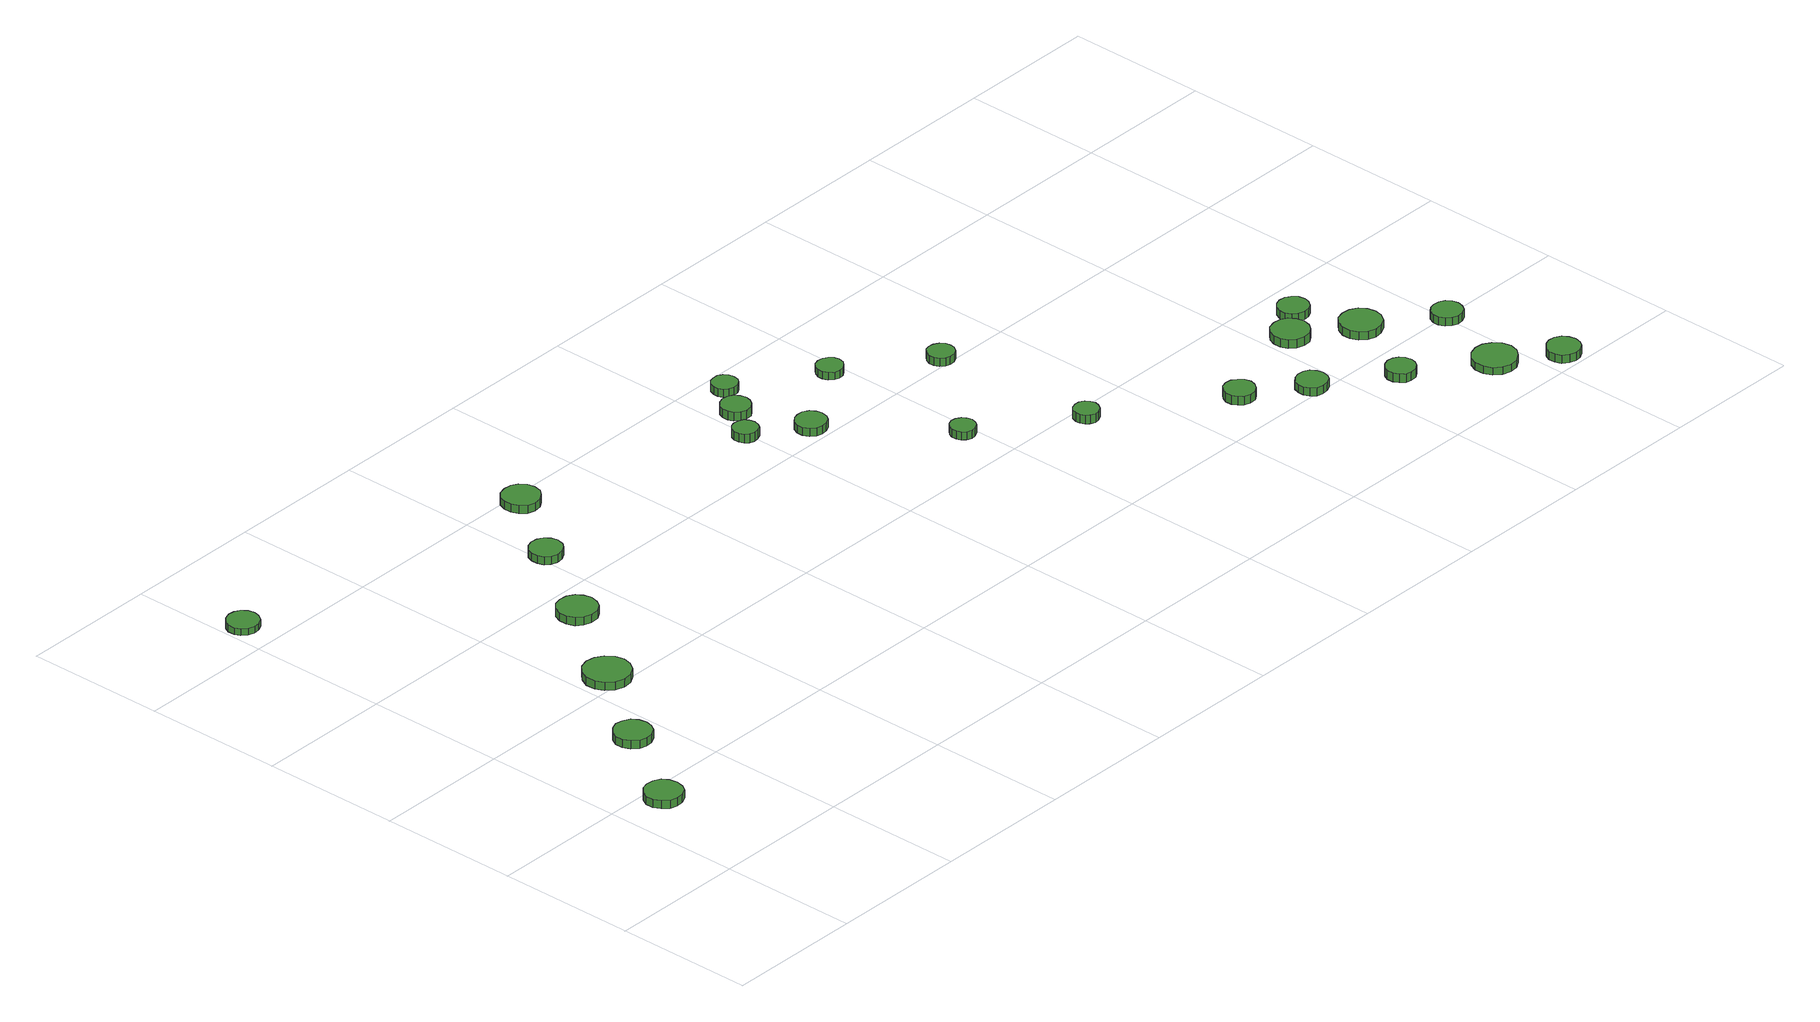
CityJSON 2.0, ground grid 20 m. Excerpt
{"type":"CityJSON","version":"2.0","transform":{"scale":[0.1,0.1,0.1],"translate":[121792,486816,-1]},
"CityObjects":{
"tree1":{"type":"SolitaryVegetationObject","attributes":{"function":"something"},"geometry":[{"type":"MultiSurface","lod":"1","boundaries":[[[0,1,2,3,4,5,6,7,8,9,10,11,12,13,14]],[[15,16,17,18,19,20,21,22,23,24,25,26,27,28,29]],[[0,29,28,1]],[[1,28,27,2]],[[2,27,26,3]],[[3,26,25,4]],[[4,25,24,5]],[[5,24,23,6]],[[6,23,22,7]],[[7,22,21,8]],[[8,21,20,9]],[[9,20,19,10]],[[10,19,18,11]],[[11,18,17,12]],[[12,17,16,13]],[[13,16,15,14]],[[14,15,29,0]]]}]},
"tree2":{"type":"SolitaryVegetationObject","attributes":{"function":"something"},"geometry":[{"type":"MultiSurface","lod":"1","boundaries":[[[30,31,32,33,34,35,36,37,38,39,40,41,42,43,44]],[[45,46,47,48,49,50,51,52,53,54,55,56,57,58,59]],[[30,59,58,31]],[[31,58,57,32]],[[32,57,56,33]],[[33,56,55,34]],[[34,55,54,35]],[[35,54,53,36]],[[36,53,52,37]],[[37,52,51,38]],[[38,51,50,39]],[[39,50,49,40]],[[40,49,48,41]],[[41,48,47,42]],[[42,47,46,43]],[[43,46,45,44]],[[44,45,59,30]]]}]},
"tree3":{"type":"SolitaryVegetationObject","attributes":{"function":"something"},"geometry":[{"type":"MultiSurface","lod":"1","boundaries":[[[60,61,62,63,64,65,66,67,68,69,70,71,72,73,74]],[[75,76,77,78,79,80,81,82,83,84,85,86,87,88,89]],[[60,89,88,61]],[[61,88,87,62]],[[62,87,86,63]],[[63,86,85,64]],[[64,85,84,65]],[[65,84,83,66]],[[66,83,82,67]],[[67,82,81,68]],[[68,81,80,69]],[[69,80,79,70]],[[70,79,78,71]],[[71,78,77,72]],[[72,77,76,73]],[[73,76,75,74]],[[74,75,89,60]]]}]},
"tree4":{"type":"SolitaryVegetationObject","attributes":{"function":"something"},"geometry":[{"type":"MultiSurface","lod":"1","boundaries":[[[90,91,92,93,94,95,96,97,98,99,100,101,102,103,104]],[[105,106,107,108,109,110,111,112,113,114,115,116,117,118,119]],[[90,119,118,91]],[[91,118,117,92]],[[92,117,116,93]],[[93,116,115,94]],[[94,115,114,95]],[[95,114,113,96]],[[96,113,112,97]],[[97,112,111,98]],[[98,111,110,99]],[[99,110,109,100]],[[100,109,108,101]],[[101,108,107,102]],[[102,107,106,103]],[[103,106,105,104]],[[104,105,119,90]]]}]},
"tree5":{"type":"SolitaryVegetationObject","attributes":{"function":"something"},"geometry":[{"type":"MultiSurface","lod":"1","boundaries":[[[120,121,122,123,124,125,126,127,128,129,130,131,132,133,134]],[[135,136,137,138,139,140,141,142,143,144,145,146,147,148,149]],[[120,149,148,121]],[[121,148,147,122]],[[122,147,146,123]],[[123,146,145,124]],[[124,145,144,125]],[[125,144,143,126]],[[126,143,142,127]],[[127,142,141,128]],[[128,141,140,129]],[[129,140,139,130]],[[130,139,138,131]],[[131,138,137,132]],[[132,137,136,133]],[[133,136,135,134]],[[134,135,149,120]]]}]},
"tree6":{"type":"SolitaryVegetationObject","attributes":{"function":"something"},"geometry":[{"type":"MultiSurface","lod":"1","boundaries":[[[150,151,152,153,154,155,156,157,158,159,160,161,162,163,164]],[[165,166,167,168,169,170,171,172,173,174,175,176,177,178,179]],[[150,179,178,151]],[[151,178,177,152]],[[152,177,176,153]],[[153,176,175,154]],[[154,175,174,155]],[[155,174,173,156]],[[156,173,172,157]],[[157,172,171,158]],[[158,171,170,159]],[[159,170,169,160]],[[160,169,168,161]],[[161,168,167,162]],[[162,167,166,163]],[[163,166,165,164]],[[164,165,179,150]]]}]},
"tree7":{"type":"SolitaryVegetationObject","attributes":{"function":"something"},"geometry":[{"type":"MultiSurface","lod":"1","boundaries":[[[180,181,182,183,184,185,186,187,188,189,190,191,192,193,194]],[[195,196,197,198,199,200,201,202,203,204,205,206,207,208,209]],[[180,209,208,181]],[[181,208,207,182]],[[182,207,206,183]],[[183,206,205,184]],[[184,205,204,185]],[[185,204,203,186]],[[186,203,202,187]],[[187,202,201,188]],[[188,201,200,189]],[[189,200,199,190]],[[190,199,198,191]],[[191,198,197,192]],[[192,197,196,193]],[[193,196,195,194]],[[194,195,209,180]]]}]},
"tree8":{"type":"SolitaryVegetationObject","attributes":{"function":"something"},"geometry":[{"type":"MultiSurface","lod":"1","boundaries":[[[210,211,212,213,214,215,216,217,218,219,220,221,222,223,224]],[[225,226,227,228,229,230,231,232,233,234,235,236,237,238,239]],[[210,239,238,211]],[[211,238,237,212]],[[212,237,236,213]],[[213,236,235,214]],[[214,235,234,215]],[[215,234,233,216]],[[216,233,232,217]],[[217,232,231,218]],[[218,231,230,219]],[[219,230,229,220]],[[220,229,228,221]],[[221,228,227,222]],[[222,227,226,223]],[[223,226,225,224]],[[224,225,239,210]]]}]},
"tree9":{"type":"SolitaryVegetationObject","attributes":{"function":"something"},"geometry":[{"type":"MultiSurface","lod":"1","boundaries":[[[240,241,242,243,244,245,246,247,248,249,250,251,252,253,254]],[[255,256,257,258,259,260,261,262,263,264,265,266,267,268,269]],[[240,269,268,241]],[[241,268,267,242]],[[242,267,266,243]],[[243,266,265,244]],[[244,265,264,245]],[[245,264,263,246]],[[246,263,262,247]],[[247,262,261,248]],[[248,261,260,249]],[[249,260,259,250]],[[250,259,258,251]],[[251,258,257,252]],[[252,257,256,253]],[[253,256,255,254]],[[254,255,269,240]]]}]},
"tree10":{"type":"SolitaryVegetationObject","attributes":{"function":"something"},"geometry":[{"type":"MultiSurface","lod":"1","boundaries":[[[270,271,272,273,274,275,276,277,278,279,280,281,282,283,284]],[[285,286,287,288,289,290,291,292,293,294,295,296,297,298,299]],[[270,299,298,271]],[[271,298,297,272]],[[272,297,296,273]],[[273,296,295,274]],[[274,295,294,275]],[[275,294,293,276]],[[276,293,292,277]],[[277,292,291,278]],[[278,291,290,279]],[[279,290,289,280]],[[280,289,288,281]],[[281,288,287,282]],[[282,287,286,283]],[[283,286,285,284]],[[284,285,299,270]]]}]},
"tree11":{"type":"SolitaryVegetationObject","attributes":{"function":"something"},"geometry":[{"type":"MultiSurface","lod":"1","boundaries":[[[300,301,302,303,304,305,306,307,308,309,310,311,312,313,314]],[[315,316,317,318,319,320,321,322,323,324,325,326,327,328,329]],[[300,329,328,301]],[[301,328,327,302]],[[302,327,326,303]],[[303,326,325,304]],[[304,325,324,305]],[[305,324,323,306]],[[306,323,322,307]],[[307,322,321,308]],[[308,321,320,309]],[[309,320,319,310]],[[310,319,318,311]],[[311,318,317,312]],[[312,317,316,313]],[[313,316,315,314]],[[314,315,329,300]]]}]},
"tree12":{"type":"SolitaryVegetationObject","attributes":{"function":"something"},"geometry":[{"type":"MultiSurface","lod":"1","boundaries":[[[330,331,332,333,334,335,336,337,338,339,340,341,342,343,344]],[[345,346,347,348,349,350,351,352,353,354,355,356,357,358,359]],[[330,359,358,331]],[[331,358,357,332]],[[332,357,356,333]],[[333,356,355,334]],[[334,355,354,335]],[[335,354,353,336]],[[336,353,352,337]],[[337,352,351,338]],[[338,351,350,339]],[[339,350,349,340]],[[340,349,348,341]],[[341,348,347,342]],[[342,347,346,343]],[[343,346,345,344]],[[344,345,359,330]]]}]},
"tree13":{"type":"SolitaryVegetationObject","attributes":{"function":"something"},"geometry":[{"type":"MultiSurface","lod":"1","boundaries":[[[360,361,362,363,364,365,366,367,368,369,370,371,372,373,374]],[[375,376,377,378,379,380,381,382,383,384,385,386,387,388,389]],[[360,389,388,361]],[[361,388,387,362]],[[362,387,386,363]],[[363,386,385,364]],[[364,385,384,365]],[[365,384,383,366]],[[366,383,382,367]],[[367,382,381,368]],[[368,381,380,369]],[[369,380,379,370]],[[370,379,378,371]],[[371,378,377,372]],[[372,377,376,373]],[[373,376,375,374]],[[374,375,389,360]]]}]},
"tree14":{"type":"SolitaryVegetationObject","attributes":{"function":"something"},"geometry":[{"type":"MultiSurface","lod":"1","boundaries":[[[390,391,392,393,394,395,396,397,398,399,400,401,402,403,404]],[[405,406,407,408,409,410,411,412,413,414,415,416,417,418,419]],[[390,419,418,391]],[[391,418,417,392]],[[392,417,416,393]],[[393,416,415,394]],[[394,415,414,395]],[[395,414,413,396]],[[396,413,412,397]],[[397,412,411,398]],[[398,411,410,399]],[[399,410,409,400]],[[400,409,408,401]],[[401,408,407,402]],[[402,407,406,403]],[[403,406,405,404]],[[404,405,419,390]]]}]},
"tree15":{"type":"SolitaryVegetationObject","attributes":{"function":"something"},"geometry":[{"type":"MultiSurface","lod":"1","boundaries":[[[420,421,422,423,424,425,426,427,428,429,430,431,432,433,434]],[[435,436,437,438,439,440,441,442,443,444,445,446,447,448,449]],[[420,449,448,421]],[[421,448,447,422]],[[422,447,446,423]],[[423,446,445,424]],[[424,445,444,425]],[[425,444,443,426]],[[426,443,442,427]],[[427,442,441,428]],[[428,441,440,429]],[[429,440,439,430]],[[430,439,438,431]],[[431,438,437,432]],[[432,437,436,433]],[[433,436,435,434]],[[434,435,449,420]]]}]},
"tree16":{"type":"SolitaryVegetationObject","attributes":{"function":"something"},"geometry":[{"type":"MultiSurface","lod":"1","boundaries":[[[450,451,452,453,454,455,456,457,458,459,460,461,462,463,464]],[[465,466,467,468,469,470,471,472,473,474,475,476,477,478,479]],[[450,479,478,451]],[[451,478,477,452]],[[452,477,476,453]],[[453,476,475,454]],[[454,475,474,455]],[[455,474,473,456]],[[456,473,472,457]],[[457,472,471,458]],[[458,471,470,459]],[[459,470,469,460]],[[460,469,468,461]],[[461,468,467,462]],[[462,467,466,463]],[[463,466,465,464]],[[464,465,479,450]]]}]},
"tree17":{"type":"SolitaryVegetationObject","attributes":{"function":"something"},"geometry":[{"type":"MultiSurface","lod":"1","boundaries":[[[480,481,482,483,484,485,486,487,488,489,490,491,492,493,494]],[[495,496,497,498,499,500,501,502,503,504,505,506,507,508,509]],[[480,509,508,481]],[[481,508,507,482]],[[482,507,506,483]],[[483,506,505,484]],[[484,505,504,485]],[[485,504,503,486]],[[486,503,502,487]],[[487,502,501,488]],[[488,501,500,489]],[[489,500,499,490]],[[490,499,498,491]],[[491,498,497,492]],[[492,497,496,493]],[[493,496,495,494]],[[494,495,509,480]]]}]},
"tree18":{"type":"SolitaryVegetationObject","attributes":{"function":"something"},"geometry":[{"type":"MultiSurface","lod":"1","boundaries":[[[510,511,512,513,514,515,516,517,518,519,520,521,522,523,524]],[[525,526,527,528,529,530,531,532,533,534,535,536,537,538,539]],[[510,539,538,511]],[[511,538,537,512]],[[512,537,536,513]],[[513,536,535,514]],[[514,535,534,515]],[[515,534,533,516]],[[516,533,532,517]],[[517,532,531,518]],[[518,531,530,519]],[[519,530,529,520]],[[520,529,528,521]],[[521,528,527,522]],[[522,527,526,523]],[[523,526,525,524]],[[524,525,539,510]]]}]},
"tree19":{"type":"SolitaryVegetationObject","attributes":{"function":"something"},"geometry":[{"type":"MultiSurface","lod":"1","boundaries":[[[540,541,542,543,544,545,546,547,548,549,550,551,552,553,554]],[[555,556,557,558,559,560,561,562,563,564,565,566,567,568,569]],[[540,569,568,541]],[[541,568,567,542]],[[542,567,566,543]],[[543,566,565,544]],[[544,565,564,545]],[[545,564,563,546]],[[546,563,562,547]],[[547,562,561,548]],[[548,561,560,549]],[[549,560,559,550]],[[550,559,558,551]],[[551,558,557,552]],[[552,557,556,553]],[[553,556,555,554]],[[554,555,569,540]]]}]},
"tree20":{"type":"SolitaryVegetationObject","attributes":{"function":"something"},"geometry":[{"type":"MultiSurface","lod":"1","boundaries":[[[570,571,572,573,574,575,576,577,578,579,580,581,582,583,584]],[[585,586,587,588,589,590,591,592,593,594,595,596,597,598,599]],[[570,599,598,571]],[[571,598,597,572]],[[572,597,596,573]],[[573,596,595,574]],[[574,595,594,575]],[[575,594,593,576]],[[576,593,592,577]],[[577,592,591,578]],[[578,591,590,579]],[[579,590,589,580]],[[580,589,588,581]],[[581,588,587,582]],[[582,587,586,583]],[[583,586,585,584]],[[584,585,599,570]]]}]},
"tree21":{"type":"SolitaryVegetationObject","attributes":{"function":"something"},"geometry":[{"type":"MultiSurface","lod":"1","boundaries":[[[600,601,602,603,604,605,606,607,608,609,610,611,612,613,614]],[[615,616,617,618,619,620,621,622,623,624,625,626,627,628,629]],[[600,629,628,601]],[[601,628,627,602]],[[602,627,626,603]],[[603,626,625,604]],[[604,625,624,605]],[[605,624,623,606]],[[606,623,622,607]],[[607,622,621,608]],[[608,621,620,609]],[[609,620,619,610]],[[610,619,618,611]],[[611,618,617,612]],[[612,617,616,613]],[[613,616,615,614]],[[614,615,629,600]]]}]},
"tree22":{"type":"SolitaryVegetationObject","attributes":{"function":"something"},"geometry":[{"type":"MultiSurface","lod":"1","boundaries":[[[630,631,632,633,634,635,636,637,638,639,640,641,642,643,644]],[[645,646,647,648,649,650,651,652,653,654,655,656,657,658,659]],[[630,659,658,631]],[[631,658,657,632]],[[632,657,656,633]],[[633,656,655,634]],[[634,655,654,635]],[[635,654,653,636]],[[636,653,652,637]],[[637,652,651,638]],[[638,651,650,639]],[[639,650,649,640]],[[640,649,648,641]],[[641,648,647,642]],[[642,647,646,643]],[[643,646,645,644]],[[644,645,659,630]]]}]},
"tree23":{"type":"SolitaryVegetationObject","attributes":{"function":"something"},"geometry":[{"type":"MultiSurface","lod":"1","boundaries":[[[660,661,662,663,664,665,666,667,668,669,670,671,672,673,674]],[[675,676,677,678,679,680,681,682,683,684,685,686,687,688,689]],[[660,689,688,661]],[[661,688,687,662]],[[662,687,686,663]],[[663,686,685,664]],[[664,685,684,665]],[[665,684,683,666]],[[666,683,682,667]],[[667,682,681,668]],[[668,681,680,669]],[[669,680,679,670]],[[670,679,678,671]],[[671,678,677,672]],[[672,677,676,673]],[[673,676,675,674]],[[674,675,689,660]]]}]},
"tree24":{"type":"SolitaryVegetationObject","attributes":{"function":"something"},"geometry":[{"type":"MultiSurface","lod":"1","boundaries":[[[690,691,692,693,694,695,696,697,698,699,700,701,702,703,704]],[[705,706,707,708,709,710,711,712,713,714,715,716,717,718,719]],[[690,719,718,691]],[[691,718,717,692]],[[692,717,716,693]],[[693,716,715,694]],[[694,715,714,695]],[[695,714,713,696]],[[696,713,712,697]],[[697,712,711,698]],[[698,711,710,699]],[[699,710,709,700]],[[700,709,708,701]],[[701,708,707,702]],[[702,707,706,703]],[[703,706,705,704]],[[704,705,719,690]]]}]}
},
"vertices":[
[97,174,20],[95,185,20],[89,194,20],[79,199,20],[68,200,20],[58,197,20],[50,190,20],[45,180,20],[45,169,20],[50,159,20],[58,151,20],[68,148,20],[79,149,20],[89,154,20],[95,163,20],[95,163,8],[89,154,8],[79,149,8],[68,148,8],[58,151,8],[50,159,8],[45,169,8],[45,180,8],[50,190,8],[58,197,8],[68,200,8],[79,199,8],[89,194,8],[95,185,8],[97,174,8],
[181,300,19],[179,311,19],[173,320,19],[163,325,19],[152,327,19],[142,323,19],[134,316,19],[129,306,19],[129,295,19],[134,285,19],[142,277,19],[152,274,19],[163,275,19],[173,281,19],[179,290,19],[179,290,7],[173,281,7],[163,275,7],[152,274,7],[142,277,7],[134,285,7],[129,295,7],[129,306,7],[134,316,7],[142,323,7],[152,327,7],[163,325,7],[173,320,7],[179,311,7],[181,300,7],
[52,852,16],[50,861,16],[44,869,16],[36,873,16],[27,874,16],[18,871,16],[11,865,16],[7,857,16],[7,847,16],[11,839,16],[18,833,16],[27,830,16],[36,831,16],[44,835,16],[50,843,16],[50,843,6],[44,835,6],[36,831,6],[27,830,6],[18,833,6],[11,839,6],[7,847,6],[7,857,6],[11,865,6],[18,871,6],[27,874,6],[36,873,6],[44,869,6],[50,861,6],[52,852,6],
[275,421,20],[272,434,20],[264,445,20],[252,452,20],[239,454,20],[226,450,20],[216,440,20],[210,428,20],[210,414,20],[216,402,20],[226,393,20],[239,388,20],[252,390,20],[264,397,20],[272,408,20],[272,408,8],[264,397,8],[252,390,8],[239,388,8],[226,393,8],[216,402,8],[210,414,8],[210,428,8],[216,440,8],[226,450,8],[239,454,8],[252,452,8],[264,445,8],[272,434,8],[275,421,8],
[359,551,20],[356,562,20],[350,571,20],[340,577,20],[328,578,20],[317,575,20],[308,567,20],[304,556,20],[304,545,20],[308,534,20],[317,527,20],[328,523,20],[340,524,20],[350,530,20],[356,539,20],[356,539,8],[350,530,8],[340,524,8],[328,523,8],[317,527,8],[308,534,8],[304,545,8],[304,556,8],[308,567,8],[317,575,8],[328,578,8],[340,577,8],[350,571,8],[356,562,8],[359,551,8],
[434,675,20],[432,684,20],[426,692,20],[418,696,20],[408,697,20],[399,694,20],[392,688,20],[389,679,20],[389,670,20],[392,661,20],[399,655,20],[408,652,20],[418,653,20],[426,658,20],[432,665,20],[432,665,8],[426,658,8],[418,653,8],[408,652,8],[399,655,8],[392,661,8],[389,670,8],[389,679,8],[392,688,8],[399,694,8],[408,697,8],[418,696,8],[426,692,8],[432,684,8],[434,675,8],
[511,782,20],[509,793,20],[502,802,20],[493,807,20],[482,808,20],[471,805,20],[463,798,20],[459,788,20],[459,777,20],[463,767,20],[471,759,20],[482,756,20],[493,757,20],[502,763,20],[509,771,20],[509,771,8],[502,763,8],[493,757,8],[482,756,8],[471,759,8],[463,767,8],[459,777,8],[459,788,8],[463,798,8],[471,805,8],[482,808,8],[493,807,8],[502,802,8],[509,793,8],[511,782,8],
[813,675,21],[811,683,21],[807,689,21],[800,692,21],[793,693,21],[786,691,21],[781,686,21],[778,679,21],[778,672,21],[781,665,21],[786,660,21],[793,658,21],[800,659,21],[807,662,21],[811,668,21],[811,668,8],[807,662,8],[800,659,8],[793,658,8],[786,660,8],[781,665,8],[778,672,8],[778,679,8],[781,686,8],[786,691,8],[793,693,8],[800,692,8],[807,689,8],[811,683,8],[813,675,8],
[851,723,20],[849,732,20],[844,739,20],[837,743,20],[828,744,20],[820,741,20],[813,735,20],[810,727,20],[810,719,20],[813,711,20],[820,705,20],[828,702,20],[837,703,20],[844,708,20],[849,715,20],[849,715,7],[844,708,7],[837,703,7],[828,702,7],[820,705,7],[813,711,7],[810,719,7],[810,727,7],[813,735,7],[820,741,7],[828,744,7],[837,743,7],[844,739,7],[849,732,7],[851,723,7],
[887,626,20],[885,635,20],[880,642,20],[872,647,20],[863,647,20],[855,645,20],[848,639,20],[844,631,20],[844,622,20],[848,613,20],[855,607,20],[863,605,20],[872,606,20],[880,610,20],[885,617,20],[885,617,8],[880,610,8],[872,606,8],[863,605,8],[855,607,8],[848,613,8],[844,622,8],[844,631,8],[848,639,8],[855,645,8],[863,647,8],[872,647,8],[880,642,8],[885,635,8],[887,626,8],
[878,769,20],[877,776,20],[872,782,20],[866,786,20],[858,786,20],[851,784,20],[846,779,20],[843,772,20],[843,765,20],[846,758,20],[851,753,20],[858,751,20],[866,751,20],[872,755,20],[877,761,20],[877,761,8],[872,755,8],[866,751,8],[858,751,8],[851,753,8],[846,758,8],[843,765,8],[843,772,8],[846,779,8],[851,784,8],[858,786,8],[866,786,8],[872,782,8],[877,776,8],[878,769,8],
[1003,474,19],[1001,481,19],[997,487,19],[990,491,19],[983,492,19],[976,489,19],[971,484,19],[968,478,19],[968,470,19],[971,464,19],[976,459,19],[983,456,19],[990,457,19],[997,461,19],[1001,467,19],[1001,467,7],[997,461,7],[990,457,7],[983,456,7],[976,459,7],[971,464,7],[968,470,7],[968,478,7],[971,484,7],[976,489,7],[983,492,7],[990,491,7],[997,487,7],[1001,481,7],[1003,474,7],
[1000,697,19],[998,704,19],[993,710,19],[987,714,19],[979,715,19],[972,713,19],[966,707,19],[963,700,19],[963,693,19],[966,686,19],[972,680,19],[979,678,19],[987,679,19],[993,683,19],[998,689,19],[998,689,8],[993,683,8],[987,679,8],[979,678,8],[972,680,8],[966,686,8],[963,693,8],[963,700,8],[966,707,8],[972,713,8],[979,715,8],[987,714,8],[993,710,8],[998,704,8],[1000,697,8],
[1136,382,20],[1134,389,20],[1130,395,20],[1123,399,20],[1116,399,20],[1109,397,20],[1104,392,20],[1101,385,20],[1101,378,20],[1104,371,20],[1109,367,20],[1116,364,20],[1123,365,20],[1130,369,20],[1134,375,20],[1134,375,7],[1130,369,7],[1123,365,7],[1116,364,7],[1109,367,7],[1104,371,7],[1101,378,7],[1101,385,7],[1104,392,7],[1109,397,7],[1116,399,7],[1123,399,7],[1130,395,7],[1134,389,7],[1136,382,7],
[1119,613,19],[1118,621,19],[1113,627,19],[1106,631,19],[1098,632,19],[1091,630,19],[1085,624,19],[1082,617,19],[1082,609,19],[1085,602,19],[1091,597,19],[1098,595,19],[1106,596,19],[1113,599,19],[1118,606,19],[1118,606,7],[1113,599,7],[1106,596,7],[1098,595,7],[1091,597,7],[1085,602,7],[1082,609,7],[1082,617,7],[1085,624,7],[1091,630,7],[1098,632,7],[1106,631,7],[1113,627,7],[1118,621,7],[1119,613,7],
[1306,268,20],[1304,277,20],[1298,284,20],[1291,289,20],[1282,290,20],[1273,287,20],[1267,281,20],[1263,273,20],[1263,264,20],[1267,256,20],[1273,250,20],[1282,247,20],[1291,248,20],[1298,252,20],[1304,260,20],[1304,260,7],[1298,252,7],[1291,248,7],[1282,247,7],[1273,250,7],[1267,256,7],[1263,264,7],[1263,273,7],[1267,281,7],[1273,287,7],[1282,290,7],[1291,289,7],[1298,284,7],[1304,277,7],[1306,268,7],
[1384,214,19],[1382,223,19],[1377,231,19],[1369,235,19],[1360,236,19],[1351,233,19],[1344,227,19],[1341,219,19],[1341,210,19],[1344,202,19],[1351,195,19],[1360,193,19],[1369,194,19],[1377,198,19],[1382,205,19],[1382,205,7],[1377,198,7],[1369,194,7],[1360,193,7],[1351,195,7],[1344,202,7],[1341,210,7],[1341,219,7],[1344,227,7],[1351,233,7],[1360,236,7],[1369,235,7],[1377,231,7],[1382,223,7],[1384,214,7],
[1481,150,20],[1479,159,20],[1474,166,20],[1467,170,20],[1458,171,20],[1450,168,20],[1444,163,20],[1440,155,20],[1440,146,20],[1444,138,20],[1450,132,20],[1458,130,20],[1467,131,20],[1474,135,20],[1479,142,20],[1479,142,7],[1474,135,7],[1467,131,7],[1458,130,7],[1450,132,7],[1444,138,7],[1440,146,7],[1440,155,7],[1444,163,7],[1450,168,7],[1458,171,7],[1467,170,7],[1474,166,7],[1479,159,7],[1481,150,7],
[1460,314,20],[1457,325,20],[1451,334,20],[1442,339,20],[1431,340,20],[1420,337,20],[1412,329,20],[1408,320,20],[1408,309,20],[1412,299,20],[1420,291,20],[1431,288,20],[1442,289,20],[1451,295,20],[1457,303,20],[1457,303,7],[1451,295,7],[1442,289,7],[1431,288,7],[1420,291,7],[1412,299,7],[1408,309,7],[1408,320,7],[1412,329,7],[1420,337,7],[1431,340,7],[1442,339,7],[1451,334,7],[1457,325,7],[1460,314,7],
[1591,78,19],[1588,91,19],[1580,101,19],[1569,108,19],[1557,109,19],[1545,105,19],[1535,96,19],[1530,85,19],[1530,72,19],[1535,60,19],[1545,52,19],[1557,48,19],[1569,49,19],[1580,56,19],[1588,66,19],[1588,66,8],[1580,56,8],[1569,49,8],[1557,48,8],[1545,52,8],[1535,60,8],[1530,72,8],[1530,85,8],[1535,96,8],[1545,105,8],[1557,109,8],[1569,108,8],[1580,101,8],[1588,91,8],[1591,78,8],
[1502,350,19],[1500,359,19],[1494,366,19],[1487,371,19],[1478,372,19],[1469,369,19],[1463,363,19],[1459,355,19],[1459,346,19],[1463,338,19],[1469,332,19],[1478,329,19],[1487,330,19],[1494,334,19],[1500,342,19],[1500,342,7],[1494,334,7],[1487,330,7],[1478,329,7],[1469,332,7],[1463,338,7],[1459,346,7],[1459,355,7],[1463,363,7],[1469,369,7],[1478,372,7],[1487,371,7],[1494,366,7],[1500,359,7],[1502,350,7],
[1539,262,19],[1537,274,19],[1530,284,19],[1519,290,19],[1507,291,19],[1496,288,19],[1487,279,19],[1482,268,19],[1482,256,19],[1487,245,19],[1496,237,19],[1507,233,19],[1519,235,19],[1530,241,19],[1537,251,19],[1537,251,7],[1530,241,7],[1519,235,7],[1507,233,7],[1496,237,7],[1487,245,7],[1482,256,7],[1482,268,7],[1487,279,7],[1496,288,7],[1507,291,7],[1519,290,7],[1530,284,7],[1537,274,7],[1539,262,7],
[1658,28,19],[1656,37,19],[1651,45,19],[1642,50,19],[1633,51,19],[1624,48,19],[1616,41,19],[1612,33,19],[1612,23,19],[1616,14,19],[1624,8,19],[1633,5,19],[1642,6,19],[1651,11,19],[1656,18,19],[1656,18,7],[1651,11,7],[1642,6,7],[1633,5,7],[1624,8,7],[1616,14,7],[1612,23,7],[1612,33,7],[1616,41,7],[1624,48,7],[1633,51,7],[1642,50,7],[1651,45,7],[1656,37,7],[1658,28,7],
[1624,197,19],[1622,206,19],[1617,213,19],[1609,217,19],[1600,218,19],[1592,216,19],[1585,210,19],[1581,202,19],[1581,193,19],[1585,185,19],[1592,179,19],[1600,176,19],[1609,177,19],[1617,181,19],[1622,189,19],[1622,189,7],[1617,181,7],[1609,177,7],[1600,176,7],[1592,179,7],[1585,185,7],[1581,193,7],[1581,202,7],[1585,210,7],[1592,216,7],[1600,218,7],[1609,217,7],[1617,213,7],[1622,206,7],[1624,197,7]
]}
